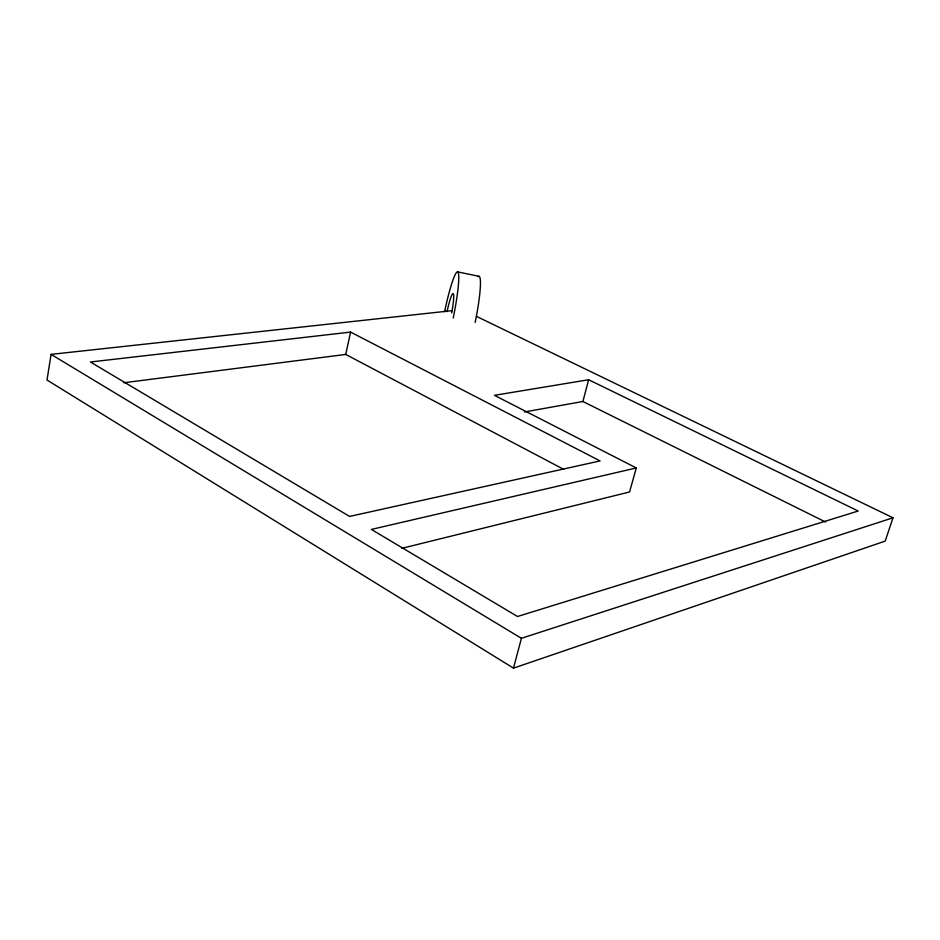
<?xml version="1.0" encoding="UTF-8"?>
<svg xmlns="http://www.w3.org/2000/svg" width="940" height="940" viewBox="0 0 940 940"><rect width="100%" height="100%" fill="white"/><g stroke="black" fill="none" stroke-linecap="round" stroke-linejoin="round"><path stroke-width="1.41" d="M452.07 310.658L51.089 354.368L47 380.019L513.487 668.129L885.198 541.099L893 517.787L476.392 316.345M123.869 382.745L345.732 354.439L350.585 332.09L600.061 460.929L349.574 516.424L90.428 361.994L350.585 332.09M524.379 411.978L582.882 401.498L588.652 379.748L858.197 511.031L517.505 616.499L371.382 529.42L636.286 467.956L629.565 491.973L401.921 548.314M513.487 668.129L521.418 638.307L893 517.787M588.652 379.748L494.416 395.329L636.286 467.956M457.533 271.872L479.001 276.313M582.882 401.498L825.614 522.053M345.732 354.439L563.659 469.319M51.089 354.368L521.418 638.307M447.017 311.657A22.078 2.421 -78.6 0 1 453.127 293.574A22.078 2.421 -78.6 0 1 451.67 312.926M478.002 276.76A44.098 5.346 -78.6 0 1 475.158 322.444M444.608 311.692A44.168 4.853 -78.6 0 1 457.78 271.989A44.168 4.853 -78.6 0 1 453.221 317.99"/></g></svg>
